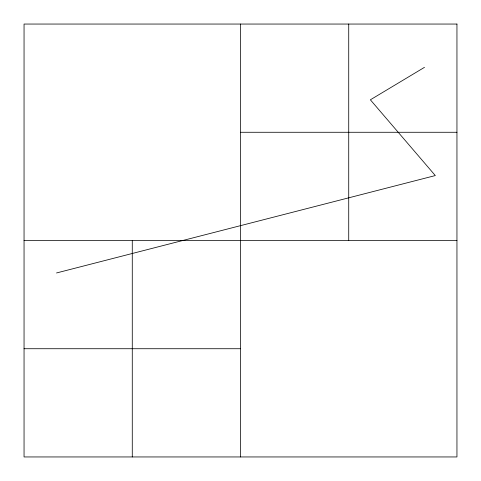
<?xml version="1.0" encoding="UTF-8"?>
<svg xmlns="http://www.w3.org/2000/svg" width="481" height="481" viewBox="0 0 481 481"><rect width="100%" height="100%" fill="white"/><g stroke="black" fill="none" stroke-linecap="round" stroke-linejoin="round"><path stroke-width="0.72" d="M424.482 67.34L370.37 99.807L435.305 175.565L56.517 272.967M240.5 132.275L456.95 132.275M24.05 240.5L456.95 240.5M24.05 348.725L240.5 348.725M348.725 24.05L348.725 240.5M240.5 24.05L240.5 456.95M132.275 240.5L132.275 456.95M456.95 24.05L24.05 24.05L24.05 456.95L456.95 456.95L456.95 24.05"/></g></svg>
